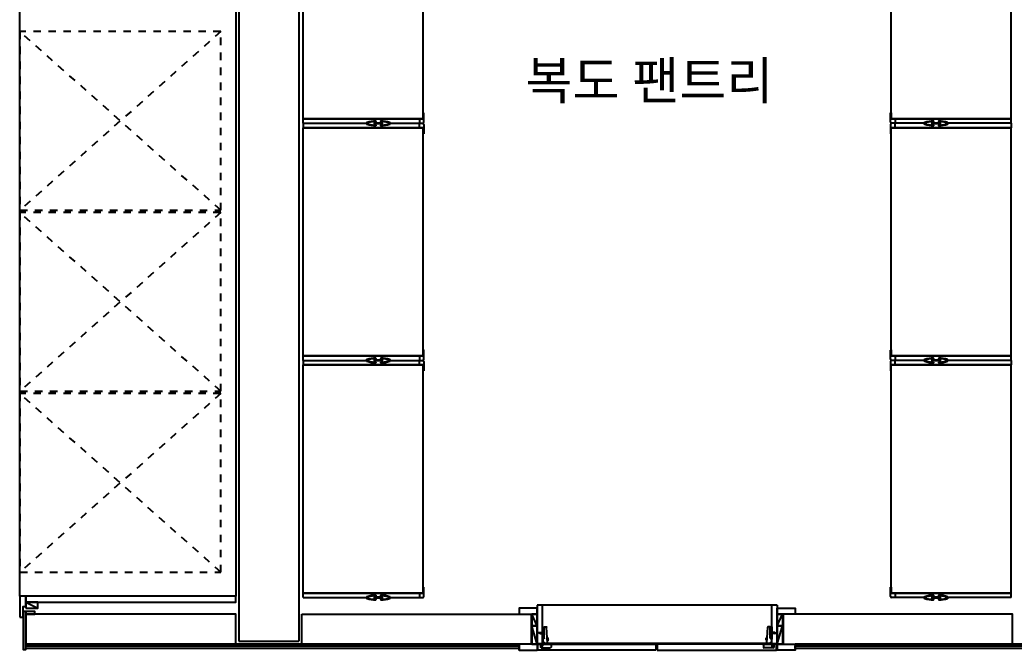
# Model space of a CAD drawing. Header units: millimetres. Extents: x -33000 to 294000, y 0 to 42408.
# Drawn here: x 221651 to 224966, y 16275 to 18374 of the extents above; entities that cross this region are included whole.
import ezdxf
from ezdxf.enums import TextEntityAlignment as Align

# ---------------------------------------------------------------- set-up
doc = ezdxf.new("R2010")
doc.units = ezdxf.units.MM
doc.header["$LTSCALE"] = 50
doc.linetypes.add('HIDDEN', pattern=[2, 1, -1])
doc.layers.add('arch', color=8, linetype='Continuous')
doc.layers.add('실명', color=9, linetype='Continuous')
doc.styles.add('FORTELINE', font='malgun.ttf')

# ---------------------------------------------------------------- blocks, each defined once
blk = doc.blocks.new('*U277')
for points in [[(-196.1, 0), (-196.1, -6), (2628.9, -6), (2628.9, 0)], [(2628.9, -6), (2628.9, -15), (-196.1, -15), (-196.1, -6)]]:
    blk.add_lwpolyline(points, close=True)
blk = doc.blocks.new('*U283')
for points in [[(0, 0), (0, -6), (1645, -6), (1645, 0)], [(1645, -6), (1645, -15), (0, -15), (0, -6)]]:
    blk.add_lwpolyline(points, close=True)
blk = doc.blocks.new('경첩 TOP')
h = blk.add_hatch()
h.set_pattern_fill('ANSI31', color=256, scale=0.1, style=0)
h.set_pattern_definition([(135, (52629.82965, -21812.9263), (0.224506403, 0.224506403), [])])
edge = h.paths.add_edge_path()
edge.add_ellipse((-0.5, 9.7), major_axis=(-0.354, 0.354), ratio=1, start_angle=-45, end_angle=45, ccw=False)
edge.add_line((-0.5, 10.2), (0, 10.2))
edge.add_line((0, 10.2), (0, -10.8))
edge.add_line((0, -10.8), (-1, -10.8))
edge.add_line((-1, -10.8), (-1, 9.7))
h.paths.add_polyline_path([(-1, -10.8), (0, -10.8), (0, -30.8), (0, -31.8), (-1, -31.8)])
for p, q in [((-16.6, -44.2), (-13.2, 9.1)), ((-5.6, 9.6), (-12.7, 9.6)), ((-5.5, -28.2), (-5.5, 9.6)), ((-4.5, -27.7), (-4.5, 4.1)), ((-3.1, 5.2), (-4, 4.8)), ((-1, 9.2), (-3.8, 8.6)), ((-3.1, 5.2), (-3.6, 7.9)), ((-1.5, 0.6), (-1, 0.6)), ((0, 10.2), (-0.5, 10.2)), ((0, 10.2), (0, -30.8)), ((-18.9, -34.1), (-18.8, -31.1)), ((-18.3, -31.2), (-18.8, -31.1)), ((-18.7, -30.1), (-18.5, -27.2)), ((-18.2, -30.2), (-18.7, -30.1)), ((-15.5, -27.3), (-18.5, -27.2)), ((-18.3, -31.2), (-18.2, -30.2)), ((-17.9, -34.2), (-17.5, -27.2)), ((-17, -34.3), (-16.5, -27.3)), ((-1, -28.2), (-4, -28.2)), ((-3.5, -19.7), (-3.5, -1.9)), ((-1, -30.2), (-3.5, -30.2)), ((-2.4, -15.2), (-2.4, -6.4)), ((-1.5, -5.9), (-1.9, -5.9)), ((-1.5, -15.7), (-1.9, -15.7)), ((-1.5, -22.2), (-1, -22.2)), ((-1, -15.2), (-1, -6.4)), ((-1, -8.5), (0.1, -9.2)), ((-1, -13.1), (0.1, -12.5)), ((-1, -30.2), (-1, -44.1)), ((0, -31.8), (-1, -31.8)), ((0, -28.8), (0, -31.8)), ((0.6, -8.8), (0.1, -12.5)), ((1, -9.2), (0.1, -12.5)), ((0.4, -9.2), (0.1, -9.2)), ((0.1, -12.5), (0.4, -9.2)), ((1.8, -12.5), (0.1, -12.5)), ((0.6, -8.8), (0.4, -9.2)), ((1, -9.2), (0.6, -8.8)), ((2.7, -9.2), (1, -9.2)), ((2.7, -9.2), (1.8, -12.5)), ((1.8, -12.5), (2.2, -12.8)), ((3, -8.8), (2.2, -12.8)), ((2.2, -12.8), (2.4, -12.5)), ((3.4, -9.2), (2.4, -12.5)), ((4.1, -12.5), (2.4, -12.5)), ((3, -8.8), (2.7, -9.2)), ((3.4, -9.2), (3, -8.8)), ((5, -9.2), (3.4, -9.2)), ((5, -9.2), (4.1, -12.5)), ((4.1, -12.5), (4.5, -12.8)), ((5.3, -8.8), (4.5, -12.8)), ((4.5, -12.8), (4.7, -12.5)), ((5.7, -9.2), (4.7, -12.5)), ((6.4, -12.5), (4.7, -12.5)), ((5.3, -8.8), (5, -9.2)), ((5.7, -9.2), (5.3, -8.8)), ((7.4, -9.2), (5.7, -9.2)), ((7.4, -9.2), (6.4, -12.5)), ((6.4, -12.5), (6.8, -12.8)), ((7.7, -8.8), (6.8, -12.8)), ((6.8, -12.8), (7.1, -12.5)), ((8.1, -9.2), (7.1, -12.5)), ((8.7, -12.5), (7.1, -12.5)), ((7.7, -8.8), (7.4, -9.2)), ((8.1, -9.2), (7.7, -8.8)), ((9.7, -9.2), (8.1, -9.2)), ((9.7, -9.2), (8.7, -12.5)), ((8.7, -12.5), (9.1, -12.8)), ((10, -8.8), (9.1, -12.8)), ((9.1, -12.8), (9.4, -12.5)), ((10.4, -9.2), (9.4, -12.5)), ((9.4, -12.5), (11.2, -11.8)), ((10, -8.8), (9.7, -9.2)), ((10.4, -9.2), (10, -8.8)), ((10.4, -9.2), (11.8, -9.8)), ((11.8, -9.8), (11.2, -11.8)), ((11.2, -11.8), (11.6, -12.2)), ((11.6, -12.2), (11.9, -11.8)), ((12.1, -9.5), (11.7, -12.1)), ((12.1, -9.5), (11.8, -9.8)), ((12.5, -9.8), (11.9, -11.8)), ((12, -11.5), (14, -10.8)), ((12.5, -9.8), (12.1, -9.5)), ((12.4, -10.1), (14, -10.8)), ((-31, -47.8), (-31, -46.3)), ((-31, -47.8), (7, -47.8)), ((-7, -45.3), (-30, -45.3)), ((-28, -47.8), (-28, -57.8)), ((5, -59.8), (-26, -59.8)), ((-16, -34.3), (-18.9, -34.1)), ((-16.6, -44.2), (-15.9, -45.3)), ((-2.2, -46), (-6, -47.6)), ((-6, -47.8), (-6, -46.3)), ((0.6, -53), (3.7, -49.9)), ((2, -54.4), (5.1, -51.3)), ((7, -47.8), (7, -57.8))]:
    blk.add_line(p, q)
at = {"lineweight": 0}
for p, q in [((-1, -31.8), (-1, 9.7)), ((-0.5, 10.2), (0, 10.2))]:
    blk.add_line(p, q, dxfattribs=at)
at = {"ltscale": 0.2}
blk.add_line((-4.1, -10.8), (16.1, -10.8), dxfattribs=at)
for centre, major_axis, start_param, end_param in [((-12.7, 9.1), (0.354, 0.354), 0.785398, 2.291943), ((-5.6, 7.6), (-1.41, 1.41), 4.095624, 5.497787), ((-3.5, 3.9), (0.707, 0.707), 1.264126, 2.150912), ((-1, -1.8), (-1.75, 1.75), -0.590947, 0.812262), ((-0.5, 9.7), (-0.354, 0.354), -0.785398, 0.785398), ((-3.5, -28.2), (-1.41, 1.41), 0.785398, 2.356194), ((-4, -27.7), (-0.382, 0.382), 0.785398, 2.356194), ((-1, -19.8), (1.75, 1.75), 2.329331, 3.73254), ((10.5, -10.8), (9.53, 9.53), 2.054959, 2.65743), ((-1.9, -6.4), (0.354, 0.354), 0.785398, 2.356194), ((-1.9, -15.2), (-0.354, 0.354), 0.785398, 2.356194), ((-1.5, -6.4), (0.354, 0.354), 5.497787, 7.068583), ((-1.5, -15.2), (-0.354, 0.354), 2.356194, 3.926991), ((-30, -46.3), (-0.707, 0.707), -0.785398, 0.785398), ((-26, -57.8), (-1.41, 1.41), 0.785398, 2.356194), ((-7, -46.3), (0.707, 0.707), 5.497787, 7.068583), ((-3.8, -43.6), (-1.06, 1.06), 3.926991, 10.210176), ((-3.8, -43.6), (-0.354, 0.354), 3.926991, 10.210176), ((-3, -44.1), (1.41, 1.41), 4.319071, 5.497787), ((1.3, -53.7), (0.707, 0.707), 1.570796, 4.712389), ((4.4, -50.6), (0.707, 0.707), 4.712389, 7.853982), ((5, -57.8), (1.41, 1.41), 3.926991, 5.497787)]:
    blk.add_ellipse(centre, major_axis=major_axis, ratio=1, start_param=start_param, end_param=end_param)
at = {"lineweight": 0}
blk.add_ellipse((-0.5, 9.7), major_axis=(-0.354, 0.354), ratio=1, start_param=-0.785398, end_param=0.785398, dxfattribs=at)
blk = doc.blocks.new('A$5302745652781')
at = {"linetype": 'HIDDEN', "ltscale": 0.5}
for p, q in [((720, 900.5), (50, 305.5)), ((720, 305.5), (50, 900.5)), ((720, 297.5), (50, -297.5)), ((720, -297.5), (50, 297.5)), ((720, -305.5), (50, -900.5)), ((720, -900.5), (50, -305.5))]:
    blk.add_line(p, q, dxfattribs=at)
for points in [[(50, 305.5), (720, 305.5), (720, 900.5), (50, 900.5)], [(50, -297.5), (720, -297.5), (720, 297.5), (50, 297.5)], [(50, -900.5), (720, -900.5), (720, -305.5), (50, -305.5)]]:
    blk.add_lwpolyline(points, close=True, dxfattribs=at)

msp = doc.modelspace()

# ---------------------------------------------------------------- linework, layer by layer
at = {"layer": 'arch', "ltscale": 25}
for p, q in [((222381.2, 19139.6), (222381.2, 16304.6)), ((222581.2, 19139.6), (222581.2, 16304.6)), ((222596.2, 18044.6), (222596.2, 18999.6)), ((224956.2, 18044.6), (224956.2, 18999.6)), ((222996.2, 18044.6), (222996.2, 18519.6)), ((224556.2, 18044.6), (224556.2, 18519.6)), ((222996.2, 18044.6), (222596.2, 18044.6)), ((222596.2, 18029.6), (222596.2, 18044.6)), ((222996.2, 18044.6), (222983.2, 18044.6)), ((222983.2, 18044.6), (222983.2, 18029.6)), ((222998.2, 18064.3), (222996.2, 18064.6)), ((222996.2, 18064.6), (222996.2, 18044.6)), ((222998.2, 18033.6), (222998.2, 18064.3)), ((224554.2, 18064.3), (224556.2, 18064.6)), ((224554.2, 18033.6), (224554.2, 18064.3)), ((224556.2, 18064.6), (224556.2, 18044.6)), ((224556.2, 18044.6), (224956.2, 18044.6)), ((224556.2, 18044.6), (224569.2, 18044.6)), ((224569.2, 18044.6), (224569.2, 18029.6)), ((224956.2, 18029.6), (224956.2, 18044.6)), ((222596.2, 18029.6), (222596.2, 18014.6)), ((222596.2, 17254.6), (222596.2, 18014.6)), ((222996.2, 18014.6), (222596.2, 18014.6)), ((222983.2, 18014.6), (222983.2, 18029.6)), ((222983.2, 18029.6), (222994.2, 18029.6)), ((222996.2, 18014.6), (222983.2, 18014.6)), ((222996.2, 17254.6), (222996.2, 18014.6)), ((222996.2, 17994.6), (222996.2, 18014.6)), ((222998.2, 18025.6), (222998.2, 17994.9)), ((224554.2, 18025.6), (224554.2, 17994.9)), ((224556.2, 17254.6), (224556.2, 18014.6)), ((224556.2, 18014.6), (224956.2, 18014.6)), ((224556.2, 17994.6), (224556.2, 18014.6)), ((224556.2, 18014.6), (224569.2, 18014.6)), ((224569.2, 18029.6), (224558.2, 18029.6)), ((224569.2, 18014.6), (224569.2, 18029.6)), ((224956.2, 18029.6), (224956.2, 18014.6)), ((224956.2, 17254.6), (224956.2, 18014.6)), ((222998.2, 17994.9), (222996.2, 17994.6)), ((224554.2, 17994.9), (224556.2, 17994.6)), ((222998.2, 17274.3), (222996.2, 17274.6)), ((222996.2, 17274.6), (222996.2, 17254.6)), ((222998.2, 17243.6), (222998.2, 17274.3)), ((224554.2, 17274.3), (224556.2, 17274.6)), ((224554.2, 17243.6), (224554.2, 17274.3)), ((224556.2, 17274.6), (224556.2, 17254.6)), ((222996.2, 17254.6), (222596.2, 17254.6)), ((222596.2, 17239.6), (222596.2, 17254.6)), ((222596.2, 17239.6), (222596.2, 17224.6)), ((222996.2, 17254.6), (222983.2, 17254.6)), ((222983.2, 17254.6), (222983.2, 17239.6)), ((222983.2, 17224.6), (222983.2, 17239.6)), ((222983.2, 17239.6), (222994.2, 17239.6)), ((224556.2, 17254.6), (224956.2, 17254.6)), ((224556.2, 17254.6), (224569.2, 17254.6)), ((224569.2, 17239.6), (224558.2, 17239.6)), ((224569.2, 17254.6), (224569.2, 17239.6)), ((224569.2, 17224.6), (224569.2, 17239.6)), ((224956.2, 17239.6), (224956.2, 17254.6)), ((224956.2, 17239.6), (224956.2, 17224.6)), ((222596.2, 16464.6), (222596.2, 17224.6)), ((222996.2, 17224.6), (222596.2, 17224.6)), ((222996.2, 17224.6), (222983.2, 17224.6)), ((222996.2, 16464.6), (222996.2, 17224.6)), ((222996.2, 17204.6), (222996.2, 17224.6)), ((222998.2, 17204.9), (222996.2, 17204.6)), ((222998.2, 17235.6), (222998.2, 17204.9)), ((224554.2, 17235.6), (224554.2, 17204.9)), ((224554.2, 17204.9), (224556.2, 17204.6)), ((224556.2, 16464.6), (224556.2, 17224.6)), ((224556.2, 17224.6), (224956.2, 17224.6)), ((224556.2, 17204.6), (224556.2, 17224.6)), ((224556.2, 17224.6), (224569.2, 17224.6)), ((224956.2, 16464.6), (224956.2, 17224.6)), ((222998.2, 16484.3), (222996.2, 16484.6)), ((222996.2, 16484.6), (222996.2, 16464.6)), ((222998.2, 16453.6), (222998.2, 16484.3)), ((224554.2, 16484.3), (224556.2, 16484.6)), ((224554.2, 16453.6), (224554.2, 16484.3)), ((224556.2, 16484.6), (224556.2, 16464.6)), ((222996.2, 16464.6), (222596.2, 16464.6)), ((222596.2, 16449.6), (222596.2, 16464.6)), ((222996.2, 16464.6), (222983.2, 16464.6)), ((222983.2, 16464.6), (222983.2, 16449.6)), ((222983.2, 16449.6), (222994.2, 16449.6)), ((224556.2, 16464.6), (224956.2, 16464.6)), ((224556.2, 16464.6), (224569.2, 16464.6)), ((224569.2, 16449.6), (224558.2, 16449.6)), ((224569.2, 16464.6), (224569.2, 16449.6)), ((224956.2, 16449.6), (224956.2, 16464.6)), ((221671.2, 16434.6), (221711.2, 16414.6)), ((224176.2, 16424.6), (223376.2, 16424.6)), ((224158.2, 16424.6), (223394.2, 16424.6)), ((223376.2, 16355.2), (223358.2, 16394.6)), ((223358.2, 16394.6), (223358.2, 16294.6)), ((224176.2, 16355.2), (224194.2, 16394.6)), ((223376.2, 16294.6), (223358.2, 16355.2)), ((224176.2, 16294.6), (224194.2, 16355.2)), ((222381.2, 16304.6), (222581.2, 16304.6)), ((223316.2, 16274.6), (223316.2, 16294.6)), ((224158.2, 16296.6), (223394.2, 16296.6))]:
    msp.add_line(p, q, dxfattribs=at)
for points in [[(221651.2, 18424.6), (222371.2, 18424.6), (222371.2, 16454.6), (221651.2, 16454.6)], [(221671.2, 16434.6), (222371.2, 16434.6), (222371.2, 16454.6), (221671.2, 16454.6)], [(221671.2, 16414.6), (221711.2, 16414.6), (221711.2, 16434.6), (221671.2, 16434.6)], [(221671.2, 16403.6), (221662.2, 16403.6), (221662.2, 16276.6), (221671.2, 16276.6)], [(221671.2, 16394.6), (221701.2, 16394.6), (221701.2, 16403.6), (221671.2, 16403.6)], [(221671.2, 16394.6), (221671.2, 16294.6), (222371.2, 16294.6), (222371.2, 16394.6)], [(222591.2, 16394.6), (223356.2, 16394.6), (223356.2, 16294.6), (222591.2, 16294.6)], [(224196.2, 16294.6), (224961.2, 16294.6), (224961.2, 16394.6), (224196.2, 16394.6)]]:
    msp.add_lwpolyline(points, close=True, dxfattribs=at)
for points in [[(222991.2, 18044.6), (222596.2, 18044.6)], [(222596.2, 18044.6), (222996.2, 18044.6)], [(224956.2, 18044.6), (224556.2, 18044.6)], [(224561.2, 18044.6), (224956.2, 18044.6)], [(222596.2, 18029.6), (222806.2, 18029.6)], [(222991.2, 18014.6), (222596.2, 18014.6)], [(222596.2, 18014.6), (222996.2, 18014.6)], [(222886.2, 18029.6), (222994.2, 18029.6)], [(224956.2, 18014.6), (224556.2, 18014.6)], [(224666.2, 18029.6), (224558.2, 18029.6)], [(224561.2, 18014.6), (224956.2, 18014.6)], [(224956.2, 18029.6), (224746.2, 18029.6)], [(222991.2, 17254.6), (222596.2, 17254.6)], [(222596.2, 17254.6), (222996.2, 17254.6)], [(222596.2, 17239.6), (222806.2, 17239.6)], [(222886.2, 17239.6), (222994.2, 17239.6)], [(224956.2, 17254.6), (224556.2, 17254.6)], [(224666.2, 17239.6), (224558.2, 17239.6)], [(224561.2, 17254.6), (224956.2, 17254.6)], [(224956.2, 17239.6), (224746.2, 17239.6)], [(222991.2, 17224.6), (222596.2, 17224.6)], [(222596.2, 17224.6), (222996.2, 17224.6)], [(224956.2, 17224.6), (224556.2, 17224.6)], [(224561.2, 17224.6), (224956.2, 17224.6)], [(221651.2, 16384.6), (221662.2, 16384.6), (221662.2, 16419.6), (221671.2, 16419.6), (221671.2, 16454.6), (221651.2, 16454.6), (221651.2, 16384.6)], [(222991.2, 16464.6), (222596.2, 16464.6)], [(222596.2, 16464.6), (222996.2, 16464.6)], [(222596.2, 16449.6), (222806.2, 16449.6)], [(222886.2, 16449.6), (222994.2, 16449.6)], [(224956.2, 16464.6), (224556.2, 16464.6)], [(224666.2, 16449.6), (224558.2, 16449.6)], [(224561.2, 16464.6), (224956.2, 16464.6)], [(224956.2, 16449.6), (224746.2, 16449.6)], [(223376.2, 16294.6), (223316.2, 16294.6), (223316.2, 16274.6), (223376.2, 16274.6)], [(224176.2, 16294.6), (224236.2, 16294.6), (224236.2, 16274.6), (224176.2, 16274.6)]]:
    msp.add_lwpolyline(points, dxfattribs=at)
for points in [[(222808.3, 18026.8, 0.073891), (222837.2, 18021.6, 0.422671), (222837.7, 18022.1), (222837.7, 18022.9, 0.414214), (222837.2, 18023.4), (222834.2, 18023.4), (222834.2, 18028.9), (222858.2, 18028.9), (222858.2, 18023.4), (222855.2, 18023.4, 0.414214), (222854.7, 18022.9), (222854.7, 18022.1, 0.422671), (222855.2, 18021.6, 0.073891), (222884.2, 18026.8, 0.719192), (222884.2, 18032.4, 0.073891), (222855.2, 18037.6, 0.422671), (222854.7, 18037.1), (222854.7, 18036.3, 0.414214), (222855.2, 18035.8), (222858.2, 18035.8), (222858.2, 18030.4), (222834.2, 18030.4), (222834.2, 18035.8), (222837.2, 18035.8, 0.414214), (222837.7, 18036.3), (222837.7, 18037.1, 0.422671), (222837.2, 18037.6, 0.073891), (222808.3, 18032.4, 0.719192)], [(222808.3, 18032.4, -0.073891), (222837.2, 18037.6, -0.422671), (222837.7, 18037.1), (222837.7, 18036.3, -0.414214), (222837.2, 18035.8), (222834.2, 18035.8), (222834.2, 18030.4), (222858.2, 18030.4), (222858.2, 18035.8), (222855.2, 18035.8, -0.414214), (222854.7, 18036.3), (222854.7, 18037.1, -0.422671), (222855.2, 18037.6, -0.073891), (222884.2, 18032.4, -0.719192), (222884.2, 18026.8, -0.073891), (222855.2, 18021.6, -0.422671), (222854.7, 18022.1), (222854.7, 18022.9, -0.414214), (222855.2, 18023.4), (222858.2, 18023.4), (222858.2, 18028.9), (222834.2, 18028.9), (222834.2, 18023.4), (222837.2, 18023.4, -0.414214), (222837.7, 18022.9), (222837.7, 18022.1, -0.422671), (222837.2, 18021.6, -0.073891), (222808.3, 18026.8, -0.719192)], [(222833.2, 18022.8, -0.063692), (222808.6, 18027.7, -0.719192), (222808.6, 18031.5, -0.063692), (222833.2, 18036.4)], [(222833.2, 18036.4, 0.063692), (222808.6, 18031.5, 0.719192), (222808.6, 18027.7, 0.063692), (222833.2, 18022.8)], [(222859.2, 18022.8, 0.063692), (222883.8, 18027.7, 0.719192), (222883.8, 18031.5, 0.063692), (222859.2, 18036.4)], [(222859.2, 18036.4, -0.063692), (222883.8, 18031.5, -0.719192), (222883.8, 18027.7, -0.063692), (222859.2, 18022.8)], [(224744.2, 18026.8, -0.073891), (224715.2, 18021.6, -0.422671), (224714.7, 18022.1), (224714.7, 18022.9, -0.414214), (224715.2, 18023.4), (224718.2, 18023.4), (224718.2, 18028.9), (224694.2, 18028.9), (224694.2, 18023.4), (224697.2, 18023.4, -0.414214), (224697.7, 18022.9), (224697.7, 18022.1, -0.422671), (224697.2, 18021.6, -0.073891), (224668.3, 18026.8, -0.719192), (224668.3, 18032.4, -0.073891), (224697.2, 18037.6, -0.422671), (224697.7, 18037.1), (224697.7, 18036.3, -0.414214), (224697.2, 18035.8), (224694.2, 18035.8), (224694.2, 18030.4), (224718.2, 18030.4), (224718.2, 18035.8), (224715.2, 18035.8, -0.414214), (224714.7, 18036.3), (224714.7, 18037.1, -0.422671), (224715.2, 18037.6, -0.073891), (224744.2, 18032.4, -0.719192)], [(224744.2, 18032.4, 0.073891), (224715.2, 18037.6, 0.422671), (224714.7, 18037.1), (224714.7, 18036.3, 0.414214), (224715.2, 18035.8), (224718.2, 18035.8), (224718.2, 18030.4), (224694.2, 18030.4), (224694.2, 18035.8), (224697.2, 18035.8, 0.414214), (224697.7, 18036.3), (224697.7, 18037.1, 0.422671), (224697.2, 18037.6, 0.073891), (224668.3, 18032.4, 0.719192), (224668.3, 18026.8, 0.073891), (224697.2, 18021.6, 0.422671), (224697.7, 18022.1), (224697.7, 18022.9, 0.414214), (224697.2, 18023.4), (224694.2, 18023.4), (224694.2, 18028.9), (224718.2, 18028.9), (224718.2, 18023.4), (224715.2, 18023.4, 0.414214), (224714.7, 18022.9), (224714.7, 18022.1, 0.422671), (224715.2, 18021.6, 0.073891), (224744.2, 18026.8, 0.719192)], [(224693.2, 18022.8, -0.063692), (224668.6, 18027.7, -0.719192), (224668.6, 18031.5, -0.063692), (224693.2, 18036.4)], [(224693.2, 18036.4, 0.063692), (224668.6, 18031.5, 0.719192), (224668.6, 18027.7, 0.063692), (224693.2, 18022.8)], [(224719.2, 18022.8, 0.063692), (224743.8, 18027.7, 0.719192), (224743.8, 18031.5, 0.063692), (224719.2, 18036.4)], [(224719.2, 18036.4, -0.063692), (224743.8, 18031.5, -0.719192), (224743.8, 18027.7, -0.063692), (224719.2, 18022.8)], [(222808.3, 17236.8, 0.073891), (222837.2, 17231.6, 0.422671), (222837.7, 17232.1), (222837.7, 17232.9, 0.414214), (222837.2, 17233.4), (222834.2, 17233.4), (222834.2, 17238.9), (222858.2, 17238.9), (222858.2, 17233.4), (222855.2, 17233.4, 0.414214), (222854.7, 17232.9), (222854.7, 17232.1, 0.422671), (222855.2, 17231.6, 0.073891), (222884.2, 17236.8, 0.719192), (222884.2, 17242.4, 0.073891), (222855.2, 17247.6, 0.422671), (222854.7, 17247.1), (222854.7, 17246.3, 0.414214), (222855.2, 17245.8), (222858.2, 17245.8), (222858.2, 17240.4), (222834.2, 17240.4), (222834.2, 17245.8), (222837.2, 17245.8, 0.414214), (222837.7, 17246.3), (222837.7, 17247.1, 0.422671), (222837.2, 17247.6, 0.073891), (222808.3, 17242.4, 0.719192)], [(222808.3, 17242.4, -0.073891), (222837.2, 17247.6, -0.422671), (222837.7, 17247.1), (222837.7, 17246.3, -0.414214), (222837.2, 17245.8), (222834.2, 17245.8), (222834.2, 17240.4), (222858.2, 17240.4), (222858.2, 17245.8), (222855.2, 17245.8, -0.414214), (222854.7, 17246.3), (222854.7, 17247.1, -0.422671), (222855.2, 17247.6, -0.073891), (222884.2, 17242.4, -0.719192), (222884.2, 17236.8, -0.073891), (222855.2, 17231.6, -0.422671), (222854.7, 17232.1), (222854.7, 17232.9, -0.414214), (222855.2, 17233.4), (222858.2, 17233.4), (222858.2, 17238.9), (222834.2, 17238.9), (222834.2, 17233.4), (222837.2, 17233.4, -0.414214), (222837.7, 17232.9), (222837.7, 17232.1, -0.422671), (222837.2, 17231.6, -0.073891), (222808.3, 17236.8, -0.719192)], [(222833.2, 17232.8, -0.063692), (222808.6, 17237.7, -0.719192), (222808.6, 17241.5, -0.063692), (222833.2, 17246.4)], [(222833.2, 17246.4, 0.063692), (222808.6, 17241.5, 0.719192), (222808.6, 17237.7, 0.063692), (222833.2, 17232.8)], [(222859.2, 17232.8, 0.063692), (222883.8, 17237.7, 0.719192), (222883.8, 17241.5, 0.063692), (222859.2, 17246.4)], [(222859.2, 17246.4, -0.063692), (222883.8, 17241.5, -0.719192), (222883.8, 17237.7, -0.063692), (222859.2, 17232.8)], [(224744.2, 17236.8, -0.073891), (224715.2, 17231.6, -0.422671), (224714.7, 17232.1), (224714.7, 17232.9, -0.414214), (224715.2, 17233.4), (224718.2, 17233.4), (224718.2, 17238.9), (224694.2, 17238.9), (224694.2, 17233.4), (224697.2, 17233.4, -0.414214), (224697.7, 17232.9), (224697.7, 17232.1, -0.422671), (224697.2, 17231.6, -0.073891), (224668.3, 17236.8, -0.719192), (224668.3, 17242.4, -0.073891), (224697.2, 17247.6, -0.422671), (224697.7, 17247.1), (224697.7, 17246.3, -0.414214), (224697.2, 17245.8), (224694.2, 17245.8), (224694.2, 17240.4), (224718.2, 17240.4), (224718.2, 17245.8), (224715.2, 17245.8, -0.414214), (224714.7, 17246.3), (224714.7, 17247.1, -0.422671), (224715.2, 17247.6, -0.073891), (224744.2, 17242.4, -0.719192)], [(224744.2, 17242.4, 0.073891), (224715.2, 17247.6, 0.422671), (224714.7, 17247.1), (224714.7, 17246.3, 0.414214), (224715.2, 17245.8), (224718.2, 17245.8), (224718.2, 17240.4), (224694.2, 17240.4), (224694.2, 17245.8), (224697.2, 17245.8, 0.414214), (224697.7, 17246.3), (224697.7, 17247.1, 0.422671), (224697.2, 17247.6, 0.073891), (224668.3, 17242.4, 0.719192), (224668.3, 17236.8, 0.073891), (224697.2, 17231.6, 0.422671), (224697.7, 17232.1), (224697.7, 17232.9, 0.414214), (224697.2, 17233.4), (224694.2, 17233.4), (224694.2, 17238.9), (224718.2, 17238.9), (224718.2, 17233.4), (224715.2, 17233.4, 0.414214), (224714.7, 17232.9), (224714.7, 17232.1, 0.422671), (224715.2, 17231.6, 0.073891), (224744.2, 17236.8, 0.719192)], [(224693.2, 17232.8, -0.063692), (224668.6, 17237.7, -0.719192), (224668.6, 17241.5, -0.063692), (224693.2, 17246.4)], [(224693.2, 17246.4, 0.063692), (224668.6, 17241.5, 0.719192), (224668.6, 17237.7, 0.063692), (224693.2, 17232.8)], [(224719.2, 17232.8, 0.063692), (224743.8, 17237.7, 0.719192), (224743.8, 17241.5, 0.063692), (224719.2, 17246.4)], [(224719.2, 17246.4, -0.063692), (224743.8, 17241.5, -0.719192), (224743.8, 17237.7, -0.063692), (224719.2, 17232.8)], [(222808.3, 16446.8, 0.073891), (222837.2, 16441.6, 0.422671), (222837.7, 16442.1), (222837.7, 16442.9, 0.414214), (222837.2, 16443.4), (222834.2, 16443.4), (222834.2, 16448.9), (222858.2, 16448.9), (222858.2, 16443.4), (222855.2, 16443.4, 0.414214), (222854.7, 16442.9), (222854.7, 16442.1, 0.422671), (222855.2, 16441.6, 0.073891), (222884.2, 16446.8, 0.719192), (222884.2, 16452.4, 0.073891), (222855.2, 16457.6, 0.422671), (222854.7, 16457.1), (222854.7, 16456.3, 0.414214), (222855.2, 16455.8), (222858.2, 16455.8), (222858.2, 16450.4), (222834.2, 16450.4), (222834.2, 16455.8), (222837.2, 16455.8, 0.414214), (222837.7, 16456.3), (222837.7, 16457.1, 0.422671), (222837.2, 16457.6, 0.073891), (222808.3, 16452.4, 0.719192)], [(222808.3, 16452.4, -0.073891), (222837.2, 16457.6, -0.422671), (222837.7, 16457.1), (222837.7, 16456.3, -0.414214), (222837.2, 16455.8), (222834.2, 16455.8), (222834.2, 16450.4), (222858.2, 16450.4), (222858.2, 16455.8), (222855.2, 16455.8, -0.414214), (222854.7, 16456.3), (222854.7, 16457.1, -0.422671), (222855.2, 16457.6, -0.073891), (222884.2, 16452.4, -0.719192), (222884.2, 16446.8, -0.073891), (222855.2, 16441.6, -0.422671), (222854.7, 16442.1), (222854.7, 16442.9, -0.414214), (222855.2, 16443.4), (222858.2, 16443.4), (222858.2, 16448.9), (222834.2, 16448.9), (222834.2, 16443.4), (222837.2, 16443.4, -0.414214), (222837.7, 16442.9), (222837.7, 16442.1, -0.422671), (222837.2, 16441.6, -0.073891), (222808.3, 16446.8, -0.719192)], [(222833.2, 16442.8, -0.063692), (222808.6, 16447.7, -0.719192), (222808.6, 16451.5, -0.063692), (222833.2, 16456.4)], [(222833.2, 16456.4, 0.063692), (222808.6, 16451.5, 0.719192), (222808.6, 16447.7, 0.063692), (222833.2, 16442.8)], [(222859.2, 16442.8, 0.063692), (222883.8, 16447.7, 0.719192), (222883.8, 16451.5, 0.063692), (222859.2, 16456.4)], [(222859.2, 16456.4, -0.063692), (222883.8, 16451.5, -0.719192), (222883.8, 16447.7, -0.063692), (222859.2, 16442.8)], [(224744.2, 16446.8, -0.073891), (224715.2, 16441.6, -0.422671), (224714.7, 16442.1), (224714.7, 16442.9, -0.414214), (224715.2, 16443.4), (224718.2, 16443.4), (224718.2, 16448.9), (224694.2, 16448.9), (224694.2, 16443.4), (224697.2, 16443.4, -0.414214), (224697.7, 16442.9), (224697.7, 16442.1, -0.422671), (224697.2, 16441.6, -0.073891), (224668.3, 16446.8, -0.719192), (224668.3, 16452.4, -0.073891), (224697.2, 16457.6, -0.422671), (224697.7, 16457.1), (224697.7, 16456.3, -0.414214), (224697.2, 16455.8), (224694.2, 16455.8), (224694.2, 16450.4), (224718.2, 16450.4), (224718.2, 16455.8), (224715.2, 16455.8, -0.414214), (224714.7, 16456.3), (224714.7, 16457.1, -0.422671), (224715.2, 16457.6, -0.073891), (224744.2, 16452.4, -0.719192)], [(224744.2, 16452.4, 0.073891), (224715.2, 16457.6, 0.422671), (224714.7, 16457.1), (224714.7, 16456.3, 0.414214), (224715.2, 16455.8), (224718.2, 16455.8), (224718.2, 16450.4), (224694.2, 16450.4), (224694.2, 16455.8), (224697.2, 16455.8, 0.414214), (224697.7, 16456.3), (224697.7, 16457.1, 0.422671), (224697.2, 16457.6, 0.073891), (224668.3, 16452.4, 0.719192), (224668.3, 16446.8, 0.073891), (224697.2, 16441.6, 0.422671), (224697.7, 16442.1), (224697.7, 16442.9, 0.414214), (224697.2, 16443.4), (224694.2, 16443.4), (224694.2, 16448.9), (224718.2, 16448.9), (224718.2, 16443.4), (224715.2, 16443.4, 0.414214), (224714.7, 16442.9), (224714.7, 16442.1, 0.422671), (224715.2, 16441.6, 0.073891), (224744.2, 16446.8, 0.719192)], [(224693.2, 16442.8, -0.063692), (224668.6, 16447.7, -0.719192), (224668.6, 16451.5, -0.063692), (224693.2, 16456.4)], [(224693.2, 16456.4, 0.063692), (224668.6, 16451.5, 0.719192), (224668.6, 16447.7, 0.063692), (224693.2, 16442.8)], [(224719.2, 16442.8, 0.063692), (224743.8, 16447.7, 0.719192), (224743.8, 16451.5, 0.063692), (224719.2, 16456.4)], [(224719.2, 16456.4, -0.063692), (224743.8, 16451.5, -0.719192), (224743.8, 16447.7, -0.063692), (224719.2, 16442.8)]]:
    msp.add_lwpolyline(points, format="xyb", close=True, dxfattribs=at)
at = {"layer": 'arch', "ltscale": 25, "elevation": 0}
for points in [[(223376.2, 16414.6), (223316.2, 16414.6), (223316.2, 16394.6), (223376.2, 16394.6)], [(224176.2, 16414.6), (224236.2, 16414.6), (224236.2, 16394.6), (224176.2, 16394.6)], [(223358.2, 16394.6), (223358.2, 16355.2), (223376.2, 16355.2), (223376.2, 16394.6)], [(224194.2, 16394.6), (224194.2, 16355.2), (224176.2, 16355.2), (224176.2, 16394.6)], [(223358.2, 16355.2), (223358.2, 16294.6), (223376.2, 16294.6), (223376.2, 16355.2)], [(224194.2, 16355.2), (224194.2, 16294.6), (224176.2, 16294.6), (224176.2, 16355.2)], [(223771.6, 16274.6), (223378.2, 16274.6), (223378.2, 16294.6), (223771.6, 16294.6)], [(223775.6, 16274.6), (224174.2, 16274.6), (224174.2, 16294.6), (223775.6, 16294.6)], [(224176.2, 16294.6), (224176.2, 16294.6), (224176.2, 16274.6), (224176.2, 16274.6)]]:
    msp.add_lwpolyline(points, close=True, dxfattribs=at)
for points in [[(223376.2, 16424.6), (223376.2, 16296.6), (224176.2, 16296.6)], [(223394.2, 16296.6), (223394.2, 16424.6)], [(224158.2, 16296.6), (224158.2, 16424.6)], [(224176.2, 16424.6), (224176.2, 16296.6)], [(223376.2, 16294.6), (223376.2, 16274.6)]]:
    msp.add_lwpolyline(points, dxfattribs=at)
at = {"layer": 'arch', "ltscale": 25}
for centre, start, end in [((222994.2, 18033.6), 270, 0), ((224558.2, 18033.6), 180, 270), ((222994.2, 18025.6), 0, 90), ((224558.2, 18025.6), 90, 180), ((222994.2, 17243.6), 270, 0), ((222994.2, 17235.6), 0, 90), ((224558.2, 17243.6), 180, 270), ((224558.2, 17235.6), 90, 180), ((222994.2, 16453.6), 270, 0), ((224558.2, 16453.6), 180, 270)]:
    msp.add_arc(centre, 4, start, end, dxfattribs=at)

# ---------------------------------------------------------------- block references
for name, p in [('A$5302745652781', (221601.2, 17434.6)), ('경첩 TOP', (224158.3, 16342.4)), ('*U283', (221671.2, 16294.6)), ('*U277', (224432.3, 16294.6))]:
    msp.add_blockref(name, p, dxfattribs=at)
at = {"layer": 'arch', "ltscale": 25, "xscale": -1}
msp.add_blockref('경첩 TOP', (223394.3, 16342.4), dxfattribs=at)

# ---------------------------------------------------------------- texts
at = {"layer": '실명', "ltscale": 25, "style": 'FORTELINE'}
msp.add_text('복도 팬트리', height=125, dxfattribs=at).set_placement((223750.3, 18172.2, 0), align=Align.MIDDLE_CENTER)

doc.saveas('drawing.dxf')
